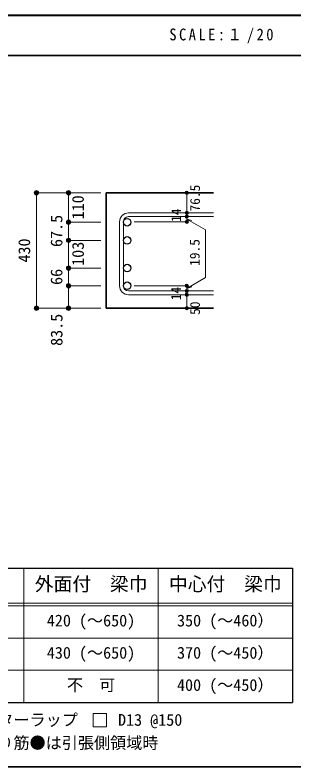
# Model space of a CAD drawing. Units: millimetres at full size, sheet at 1:20; details may follow other scales. Extents: x -3982 to 3969, y -2803 to 2801.
# Drawn here: x 1373 to 2412, y 2 to 2801 of the extents above; entities that cross this region are included whole.
import ezdxf
from ezdxf.enums import TextEntityAlignment as Align

# ---------------------------------------------------------------- set-up
doc = ezdxf.new("R2010")
doc.units = ezdxf.units.MM
doc.header["$LTSCALE"] = 20
doc.header["$PDMODE"] = 32
doc.header["$PDSIZE"] = 12
for name, color, linetype, lineweight in [('6-1_躯体線', 2, 'Continuous', 35), ('6-5_梁主筋', 7, 'Continuous', 18), ('6-6_S.T.P.', 7, 'Continuous', 18), ('6-7_文字', 7, 'Continuous', 18), ('6-D_寸法', 4, 'Continuous', 9), ('6-E_枠', 7, 'Continuous', 18), ('F-0_枠', 6, 'Continuous', 40)]:
    doc.layers.add(name, color=color, linetype=linetype, lineweight=lineweight)
doc.styles.add('ＭＳ ゴシック', font='')
doc.styles.get('ＭＳ ゴシック').set_extended_font_data('MS Gothic')

msp = doc.modelspace()

# ---------------------------------------------------------------- linework, layer by layer
at = {"layer": '6-1_躯体線'}
for p, q in [((1712.96, 2139.12), (2112.96, 2139.12)), ((1712.96, 2139.12), (1712.96, 1709.62)), ((1712.96, 1709.62), (2112.96, 1709.62))]:
    msp.add_line(p, q, dxfattribs=at)
at = {"layer": '6-5_梁主筋', "color": 3, "lineweight": 25}
for centre in [(1791.05, 2029.51), (1791.05, 1962.12), (1791.05, 1859.12), (1791.05, 1793.12), (1791.05, 1793.12)]:
    msp.add_circle(centre, 14, dxfattribs=at)
at = {"layer": '6-6_S.T.P.'}
for p, q in [((1796.46, 2064.51), (2112.96, 2064.51)), ((1796.46, 2050.51), (2112.96, 2050.51)), ((1762.96, 2031.01), (1762.96, 1793.12)), ((1776.96, 2031.01), (1776.96, 1793.12)), ((1796.46, 1773.62), (2112.96, 1773.62)), ((1796.46, 1759.62), (2112.96, 1759.62))]:
    msp.add_line(p, q, dxfattribs=at)
for centre, radius, start, end in [((1796.46, 2031.01), 33.5, 90, 180), ((1796.46, 2031.01), 19.5, 90, 180), ((1796.46, 1793.12), 33.5, 180, 270), ((1796.46, 1793.12), 19.5, 180, 270)]:
    msp.add_arc(centre, radius, start, end, dxfattribs=at)
at = {"layer": '6-7_文字'}
msp.add_lwpolyline([(1664.32, 150.72), (1714.32, 150.72), (1714.32, 200.72), (1664.32, 200.72)], close=True, dxfattribs=at)
at = {"layer": '6-D_寸法'}
for p, q in [((1452.96, 2139.12), (1572.96, 2139.12)), ((1452.96, 2139.12), (1452.96, 1709.62)), ((1572.96, 2139.12), (1692.96, 2139.12)), ((1572.96, 2139.12), (1572.96, 2029.51)), ((2012.96, 2065.09), (2012.96, 2139.12)), ((2012.96, 2050.51), (2012.96, 2064.51)), ((1572.96, 2029.51), (1692.96, 2029.51)), ((1572.96, 2029.51), (1572.96, 1962.12)), ((2012.96, 2031.01), (1816.87, 2031.01)), ((2012.96, 2041.34), (2032.28, 2036.16)), ((2012.96, 2041.34), (2083.02, 2000.89)), ((2083.02, 2000.89), (2083.02, 1823.82)), ((1572.96, 1962.12), (1692.96, 1962.12)), ((1572.96, 1962.12), (1572.96, 1859.12)), ((1572.96, 1859.12), (1692.96, 1859.12)), ((1572.96, 1859.12), (1572.96, 1793.12)), ((2012.96, 1783.37), (2083.02, 1823.82)), ((1572.96, 1793.12), (1692.96, 1793.12)), ((1572.96, 1709.62), (1572.96, 1793.12)), ((2012.96, 1793.12), (1816.87, 1793.12)), ((2012.96, 1773.62), (2012.96, 1793.12)), ((2012.96, 1783.37), (2032.28, 1788.55)), ((2012.96, 1759.62), (2012.96, 1773.62)), ((2012.96, 1709.62), (2012.96, 1759.62)), ((1452.96, 1709.62), (1572.96, 1709.62)), ((1452.96, 1709.62), (1562.82, 1709.62)), ((1572.96, 1709.62), (1692.96, 1709.62))]:
    msp.add_line(p, q, dxfattribs=at)
msp.add_lwpolyline([(2012.96, 2031.01), (2012.96, 2051.09), (2012.96, 2031.01)], dxfattribs=at)
for centre, radius in [((1452.96, 2139.12), 8), ((1452.96, 2139.12), 7.2), ((1452.96, 2139.12), 6.4), ((1452.96, 2139.12), 5.6), ((1452.96, 2139.12), 4.8), ((1452.96, 2139.12), 4), ((1452.96, 2139.12), 3.2), ((1452.96, 2139.12), 2.4), ((1452.96, 2139.12), 1.6), ((1452.96, 2139.12), 0.8), ((1572.96, 2139.12), 8), ((1572.96, 2139.12), 7.2), ((1572.96, 2139.12), 6.4), ((1572.96, 2139.12), 5.6), ((1572.96, 2139.12), 4.8), ((1572.96, 2139.12), 4), ((1572.96, 2139.12), 3.2), ((1572.96, 2139.12), 2.4), ((1572.96, 2139.12), 1.6), ((1572.96, 2139.12), 0.8), ((2012.96, 2139.12), 4), ((2012.96, 2139.12), 3.6), ((2012.96, 2139.12), 3.2), ((2012.96, 2139.12), 2.8), ((2012.96, 2139.12), 2.4), ((2012.96, 2139.12), 2), ((2012.96, 2139.12), 1.6), ((2012.96, 2139.12), 1.2), ((2012.96, 2139.12), 0.8), ((2012.96, 2139.12), 0.4), ((2012.96, 2064.51), 4), ((2012.96, 2050.51), 4), ((2012.96, 2064.51), 3.6), ((2012.96, 2050.51), 3.6), ((2012.96, 2064.51), 3.2), ((2012.96, 2050.51), 3.2), ((2012.96, 2064.51), 2.8), ((2012.96, 2050.51), 2.8), ((2012.96, 2064.51), 2.4), ((2012.96, 2050.51), 2.4), ((2012.96, 2064.51), 2), ((2012.96, 2050.51), 2), ((2012.96, 2064.51), 1.6), ((2012.96, 2050.51), 1.6), ((2012.96, 2064.51), 1.2), ((2012.96, 2050.51), 1.2), ((2012.96, 2064.51), 0.8), ((2012.96, 2050.51), 0.8), ((2012.96, 2064.51), 0.4), ((2012.96, 2050.51), 0.4), ((1572.96, 2029.51), 8), ((1572.96, 2029.51), 7.2), ((1572.96, 2029.51), 6.4), ((1572.96, 2029.51), 5.6), ((1572.96, 2029.51), 4.8), ((1572.96, 2029.51), 4), ((1572.96, 2029.51), 3.2), ((1572.96, 2029.51), 2.4), ((1572.96, 2029.51), 1.6), ((1572.96, 2029.51), 0.8), ((2012.96, 2031.01), 4), ((2012.96, 2031.01), 3.6), ((2012.96, 2031.01), 3.2), ((2012.96, 2031.01), 2.8), ((2012.96, 2031.01), 2.4), ((2012.96, 2031.01), 2), ((2012.96, 2031.01), 1.6), ((2012.96, 2031.01), 1.2), ((2012.96, 2031.01), 0.8), ((2012.96, 2031.01), 0.4), ((1572.96, 1962.12), 8), ((1572.96, 1962.12), 7.2), ((1572.96, 1962.12), 6.4), ((1572.96, 1962.12), 5.6), ((1572.96, 1962.12), 4.8), ((1572.96, 1962.12), 4), ((1572.96, 1962.12), 3.2), ((1572.96, 1962.12), 2.4), ((1572.96, 1962.12), 1.6), ((1572.96, 1962.12), 0.8), ((1572.96, 1859.12), 8), ((1572.96, 1859.12), 7.2), ((1572.96, 1859.12), 6.4), ((1572.96, 1859.12), 5.6), ((1572.96, 1859.12), 4.8), ((1572.96, 1859.12), 4), ((1572.96, 1859.12), 3.2), ((1572.96, 1859.12), 2.4), ((1572.96, 1859.12), 1.6), ((1572.96, 1859.12), 0.8), ((1572.96, 1793.12), 8), ((1572.96, 1793.12), 7.2), ((1572.96, 1793.12), 6.4), ((1572.96, 1793.12), 5.6), ((1572.96, 1793.12), 4.8), ((1572.96, 1793.12), 4), ((1572.96, 1793.12), 3.2), ((1572.96, 1793.12), 2.4), ((1572.96, 1793.12), 1.6), ((1572.96, 1793.12), 0.8), ((2012.96, 1793.12), 4), ((2012.96, 1793.12), 3.6), ((2012.96, 1793.12), 3.2), ((2012.96, 1793.12), 2.8), ((2012.96, 1793.12), 2.4), ((2012.96, 1793.12), 2), ((2012.96, 1793.12), 1.6), ((2012.96, 1793.12), 1.2), ((2012.96, 1793.12), 0.8), ((2012.96, 1793.12), 0.4), ((2012.96, 1773.62), 4), ((2012.96, 1759.62), 4), ((2012.96, 1773.62), 3.6), ((2012.96, 1773.62), 3.2), ((2012.96, 1773.62), 2.8), ((2012.96, 1773.62), 2.4), ((2012.96, 1773.62), 2), ((2012.96, 1773.62), 1.6), ((2012.96, 1773.62), 1.2), ((2012.96, 1773.62), 0.8), ((2012.96, 1773.62), 0.4), ((2012.96, 1759.62), 3.6), ((2012.96, 1759.62), 3.2), ((2012.96, 1759.62), 2.8), ((2012.96, 1759.62), 2.4), ((2012.96, 1759.62), 2), ((2012.96, 1759.62), 1.6), ((2012.96, 1759.62), 1.2), ((2012.96, 1759.62), 0.8), ((2012.96, 1759.62), 0.4), ((1452.96, 1709.62), 8), ((1452.96, 1709.62), 7.2), ((1452.96, 1709.62), 6.4), ((1452.96, 1709.62), 5.6), ((1452.96, 1709.62), 4.8), ((1452.96, 1709.62), 4), ((1452.96, 1709.62), 3.2), ((1452.96, 1709.62), 2.4), ((1452.96, 1709.62), 1.6), ((1452.96, 1709.62), 0.8), ((1572.96, 1709.62), 8), ((1572.96, 1709.62), 7.2), ((1572.96, 1709.62), 6.4), ((1572.96, 1709.62), 5.6), ((1572.96, 1709.62), 4.8), ((1572.96, 1709.62), 4), ((1572.96, 1709.62), 3.2), ((1572.96, 1709.62), 2.4), ((1572.96, 1709.62), 1.6), ((1572.96, 1709.62), 0.8), ((2012.96, 1709.62), 4), ((2012.96, 1709.62), 3.6), ((2012.96, 1709.62), 3.2), ((2012.96, 1709.62), 2.8), ((2012.96, 1709.62), 2.4), ((2012.96, 1709.62), 2), ((2012.96, 1709.62), 1.6), ((2012.96, 1709.62), 1.2), ((2012.96, 1709.62), 0.8), ((2012.96, 1709.62), 0.4)]:
    msp.add_circle(centre, radius, dxfattribs=at)
at = {"layer": '6-D_寸法', "color": 7}
for p in [(1452.96, 2139.12), (1572.96, 2139.12), (2012.96, 2139.12), (2012.96, 2064.51), (2012.96, 2050.51), (1572.96, 2029.51), (2012.96, 2031.01), (1572.96, 1962.12), (1572.96, 1859.12), (1572.96, 1793.12), (1572.96, 1793.12), (2012.96, 1793.12), (2012.96, 1773.62), (2012.96, 1759.62), (1452.96, 1709.62), (1572.96, 1709.62), (2012.96, 1709.62)]:
    msp.add_point(p, dxfattribs=at)
at = {"layer": '6-E_枠', "color": 3, "lineweight": 25}
for p, q in [((965.14, 741.85), (2406.83, 741.85)), ((2406.83, 741.85), (2406.83, 241.85)), ((965.14, 241.85), (2406.83, 241.85))]:
    msp.add_line(p, q, dxfattribs=at)
at = {"layer": '6-E_枠'}
for p, q in [((1406.83, 741.85), (1406.83, 241.85)), ((1906.83, 741.85), (1906.83, 241.85)), ((965.14, 611.85), (2406.83, 611.85)), ((965.14, 601.85), (2406.83, 601.85)), ((965.14, 481.85), (2406.83, 481.85)), ((965.14, 361.85), (2406.83, 361.85))]:
    msp.add_line(p, q, dxfattribs=at)
at = {"layer": 'F-0_枠'}
msp.add_line((-3981.92, 2800.77), (3969.4, 2800.77), dxfattribs=at)
at = {"layer": 'F-0_枠', "color": 2, "lineweight": 35}
for p, q in [((-3981.92, 2650.77), (2482.4, 2650.77)), ((2482.4, 1.97), (-3981.92, 1.97))]:
    msp.add_line(p, q, dxfattribs=at)

# ---------------------------------------------------------------- texts
at = {"layer": '6-7_文字', "color": 2, "style": 'ＭＳ ゴシック'}
for s, p in [('外面付\u3000梁巾', (1446.83, 641.85)), ('中心付\u3000梁巾', (1946.83, 641.85))]:
    msp.add_text(s, height=51.32, dxfattribs=at).set_placement(p, align=Align.BOTTOM_LEFT)
at = {"layer": '6-7_文字', "style": 'ＭＳ ゴシック'}
for s, p in [('420 (～650)', (1491.83, 511.85)), ('350 (～460）', (1976.83, 511.85)), ('430 (～650)', (1491.83, 391.85)), ('370 (～450）', (1976.83, 391.85)), ('400 (～450）', (1976.83, 271.85)), ('不\u3000可', (1566.83, 271.85)), ('※ 基礎梁スターラップ     D13 @150', (977.51, 142.13)), ('※ 柱型立上り筋●は引張側領域時', (977.51, 56.45))]:
    msp.add_text(s, height=43.99, dxfattribs=at).set_placement(p, align=Align.BOTTOM_LEFT)
at = {"layer": '6-7_文字', "color": 2, "insert": (1948.17, 2695.77), "char_height": 43.99, "attachment_point": 7, "style": 'ＭＳ ゴシック'}
msp.add_mtext('\\T1.34;\\W0.9;SCALE:１/20', dxfattribs=at)
at = {"layer": '6-D_寸法', "style": 'ＭＳ ゴシック'}
for s, height, p in [('76.5', 36.66, (2073.25, 2069.45)), ('110', 43.99, (1642.96, 2040.07)), ('14', 36.66, (2002.96, 2030.62)), ('67.5', 43.99, (1562.96, 1937.32)), ('430', 43.99, (1442.96, 1879.37)), ('19.5', 36.66, (2071.94, 1867.11)), ('103', 43.99, (1642.96, 1867.12)), ('66', 43.99, (1562.96, 1796.12)), ('14', 36.66, (2002.56, 1738.94)), ('50', 36.66, (2072.96, 1684.62)), ('83.5', 43.99, (1563.27, 1569.16))]:
    msp.add_text(s, height=height, rotation=90, dxfattribs=at).set_placement(p, align=Align.BOTTOM_LEFT)

doc.saveas('drawing.dxf')
